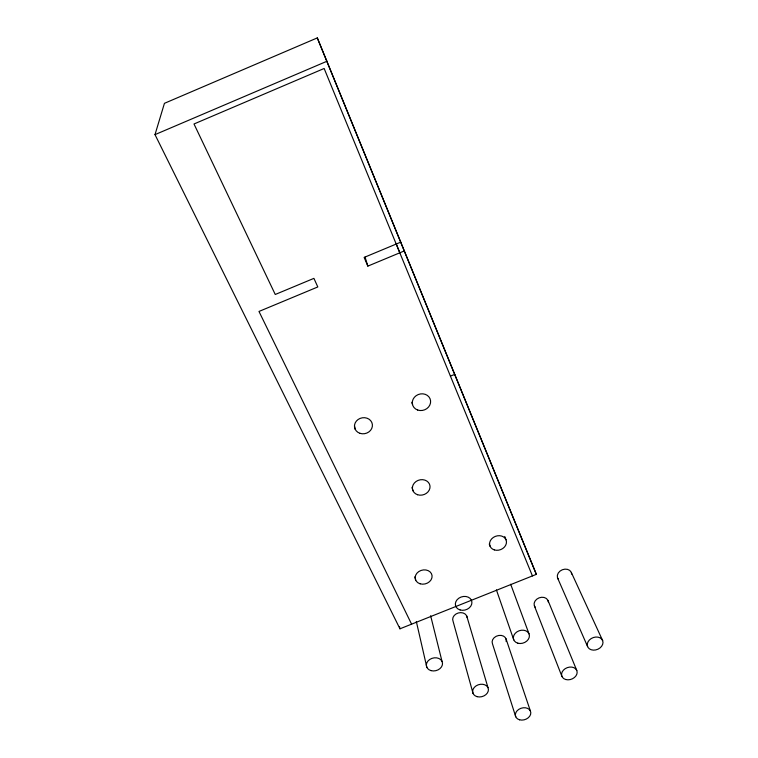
<?xml version="1.0" encoding="UTF-8"?>
<svg xmlns="http://www.w3.org/2000/svg" width="758" height="758" viewBox="0 0 758 758"><rect width="100%" height="100%" fill="white"/><g stroke="black" fill="none" stroke-linecap="round" stroke-linejoin="round"><path stroke-width="1.14" d="M155.002 134.63L164.439 103.325L317.299 37.9L536.351 574.356L399.959 628.808L155.002 134.63L326.992 61.237M400.802 242.134L364.134 257.426L367.848 266.115L404.374 250.898M450.404 376.072L454.772 374.405M411.585 624.166L258.98 311.453L317.81 286.95L313.907 278.366L275.258 294.483L194.001 123.98L324.149 68.485L532.429 575.919M571.38 572.584L602.667 640.624A8.101 6.282 -21.9 0 1 593.315 650.137A8.101 6.282 -21.9 0 1 589.392 639.989A8.101 6.282 -21.9 0 1 602.667 640.624M557.623 578.07L587.592 646.574M548.043 600.601L576.8 670.517M536.351 574.356L317.299 37.9M396.32 244.067L399.807 252.802M534.437 606.012L561.915 676.382M504.743 536.493L506.022 539.8M510.674 584.229L529.008 633.84M489.242 543.998L490.047 546.215M496.414 589.923L513.763 639.885M505.918 638.568L530.41 711.042M515.753 716.812L492.501 643.893A7.22 5.713 -17.8 0 1 498.698 635.469A7.22 5.713 -17.8 0 1 506.164 641.543M411.84 402.337L412.541 404.592M365.062 257.095L367.848 266.115M466.72 615.97L487.991 687.667M473.087 693.551L453.104 621.389A7.343 5.903 -16.2 0 1 458.334 612.966A7.343 5.903 -16.2 0 1 467.118 617.457M412.039 487.375L412.968 490.786M430.639 615.752L442.018 661.374M414.891 576.8L415.716 580.221M416.322 621.465L426.849 667.4M399.485 626.496L399.959 628.808M354.45 425.731L355.142 429.17M535.252 607.319A7.324 5.846 -20.5 0 1 539.004 597.882A7.324 5.846 -20.5 0 1 548.375 602.098M558.428 579.406A7.4 5.96 -22.2 0 1 562.322 569.76A7.4 5.96 -22.2 0 1 571.703 574.109M359.927 433.311A9.02 8.016 -12.1 0 0 372.358 424.376A9.02 8.016 -12.1 0 0 358.041 419.544A9.02 8.016 -12.1 0 0 359.927 433.311M417.573 494.737A8.925 7.675 -16 0 0 430.004 486.03A8.925 7.675 -16 0 0 416.057 481.491A8.925 7.675 -16 0 0 417.573 494.737M417.677 410.031A9.267 8.272 -18.3 0 0 430.582 400.793A9.267 8.272 -18.3 0 0 416.104 395.723A9.267 8.272 -18.3 0 0 417.677 410.031M494.311 549.901A8.613 7.135 -19.7 0 0 506.458 541.619A8.613 7.135 -19.7 0 0 493.306 537.45A8.613 7.135 -19.7 0 0 494.311 549.901M420.131 583.802A8.565 7.059 -14.8 0 0 432.06 575.644A8.565 7.059 -14.8 0 0 418.691 571.627A8.565 7.059 -14.8 0 0 420.131 583.802M460.097 609.953A8.404 6.803 -16.7 0 0 471.893 601.985A8.404 6.803 -16.7 0 0 458.912 598.147A8.404 6.803 -16.7 0 0 460.097 609.953M431.056 670.631A8.196 6.471 -14.5 0 0 442.492 662.994A8.196 6.471 -14.5 0 0 429.729 659.469A8.196 6.471 -14.5 0 0 431.056 670.631M517.78 643.182A8.205 6.471 -18.9 0 0 529.406 635.488A8.205 6.471 -18.9 0 0 516.956 631.859A8.205 6.471 -18.9 0 0 517.78 643.182M477.104 696.668A8.035 6.216 -16.3 0 0 488.408 689.23A8.035 6.216 -16.3 0 0 476.071 685.876A8.035 6.216 -16.3 0 0 477.104 696.668M565.724 679.519A8.006 6.149 -20.2 0 0 577.151 672.09A8.006 6.149 -20.2 0 0 565.184 668.679A8.006 6.149 -20.2 0 0 565.724 679.519M519.609 719.816A7.893 5.998 -17.7 0 0 530.799 712.567A7.893 5.998 -17.7 0 0 518.823 709.346A7.893 5.998 -17.7 0 0 519.609 719.816"/></g></svg>
